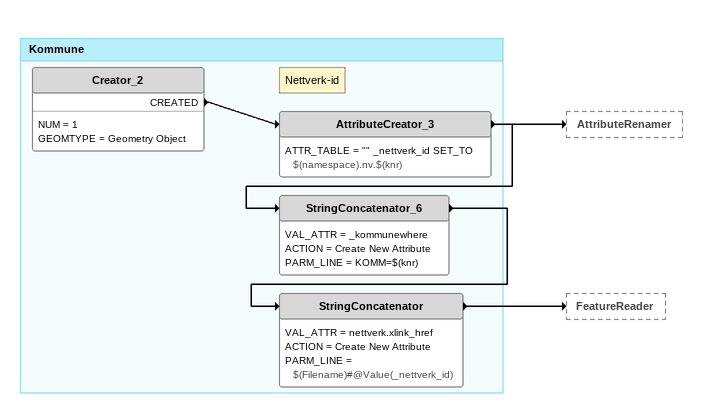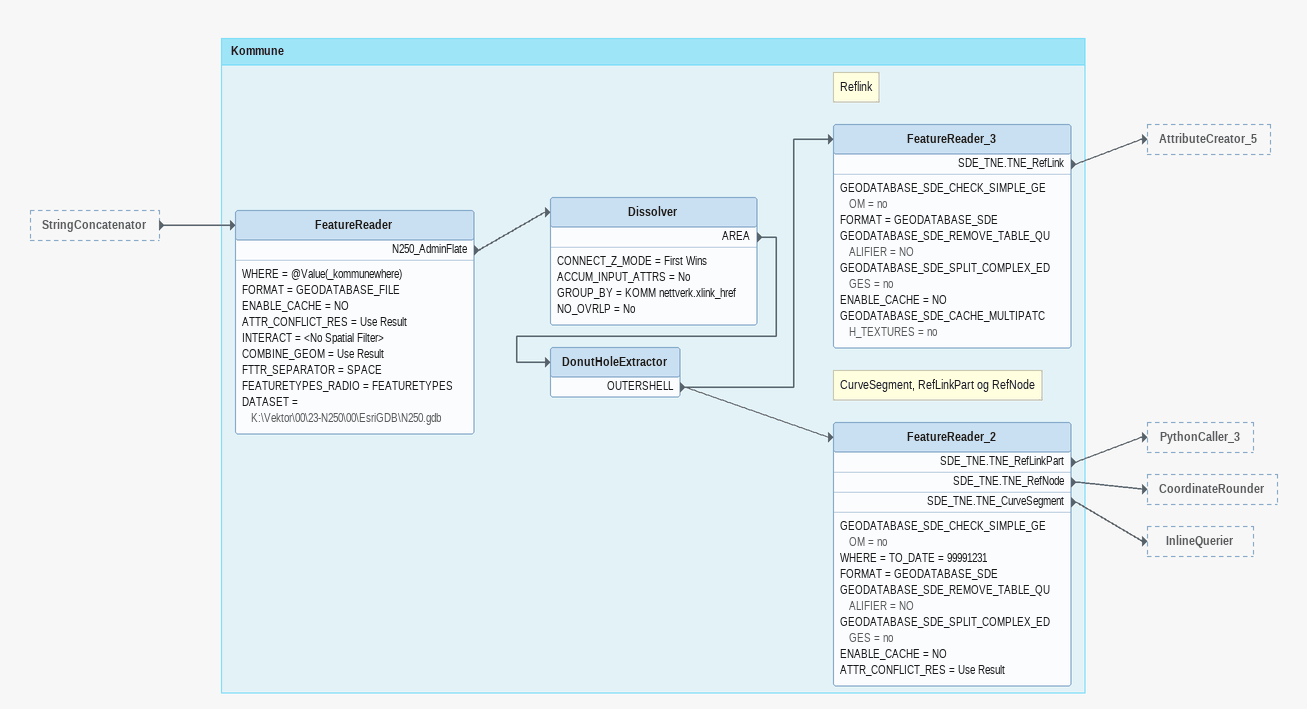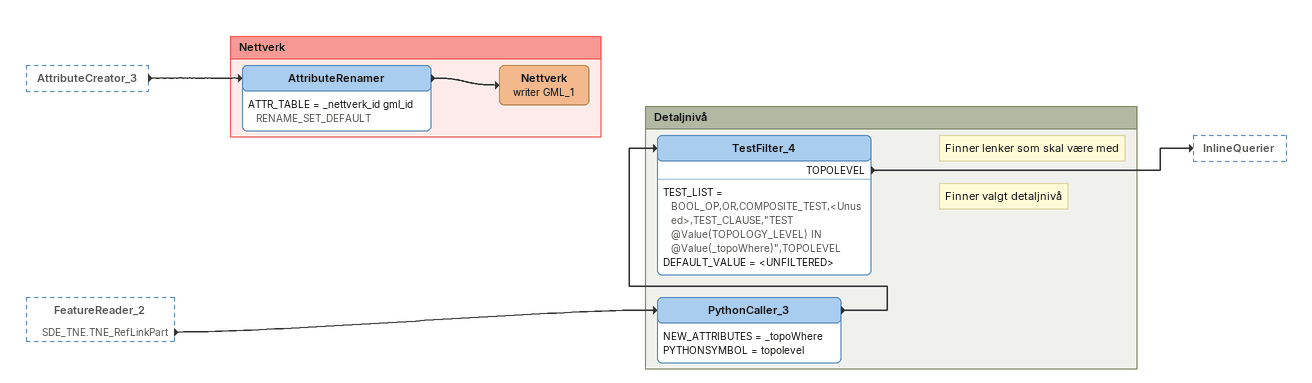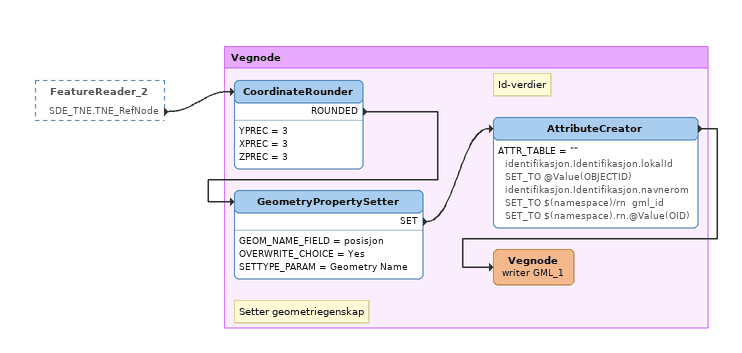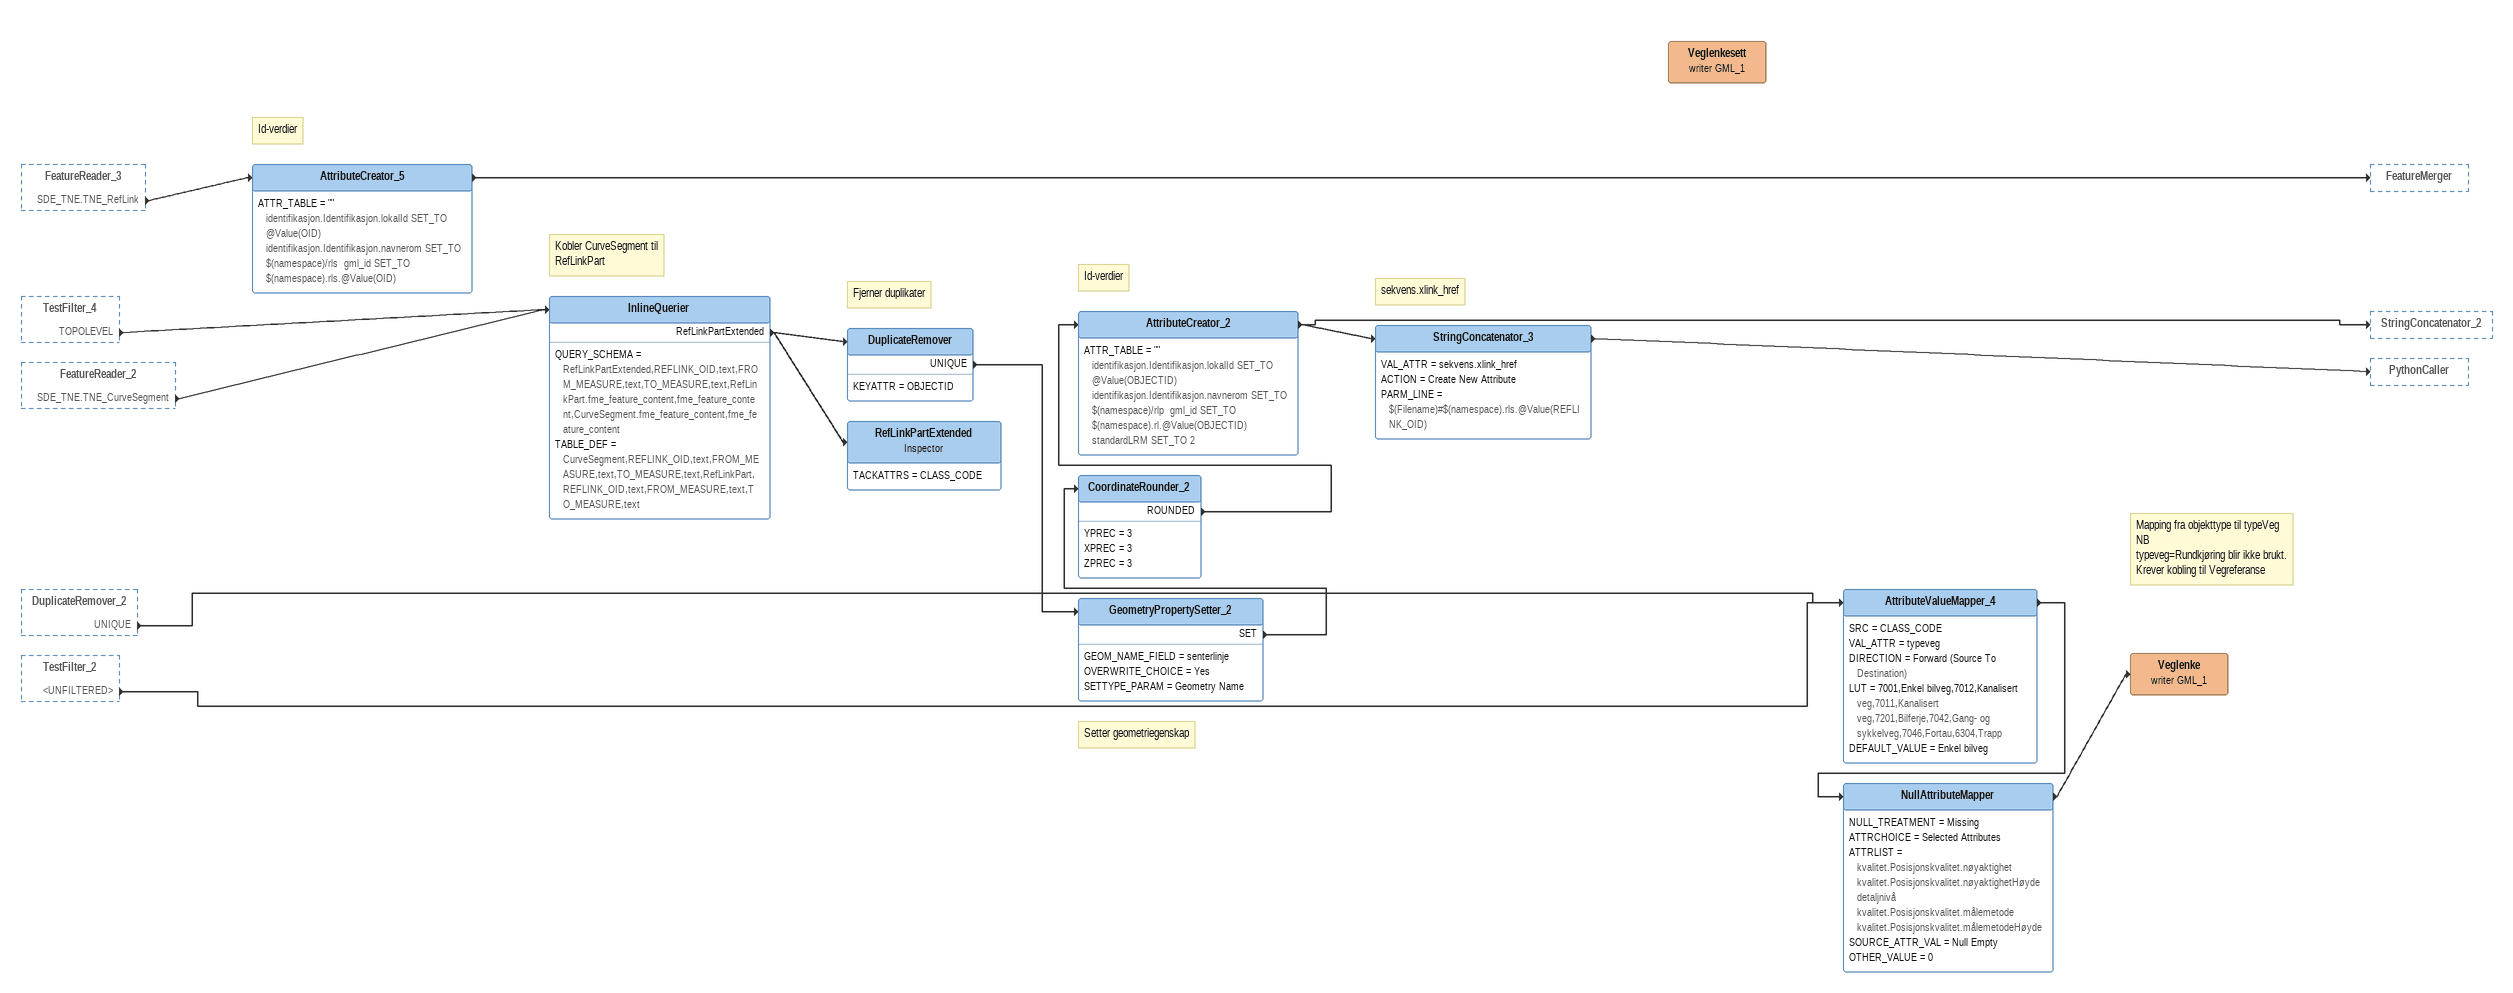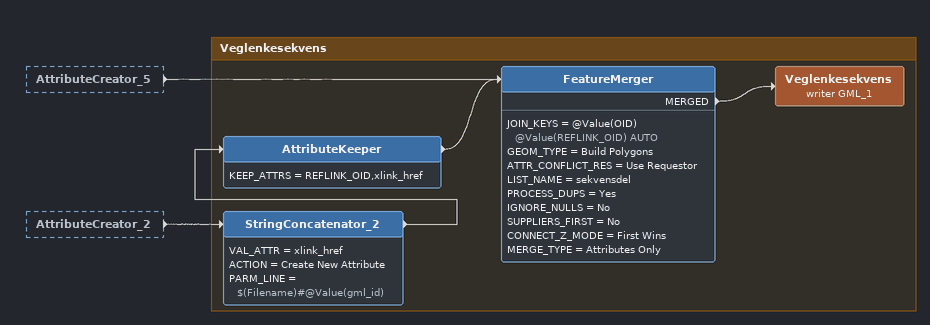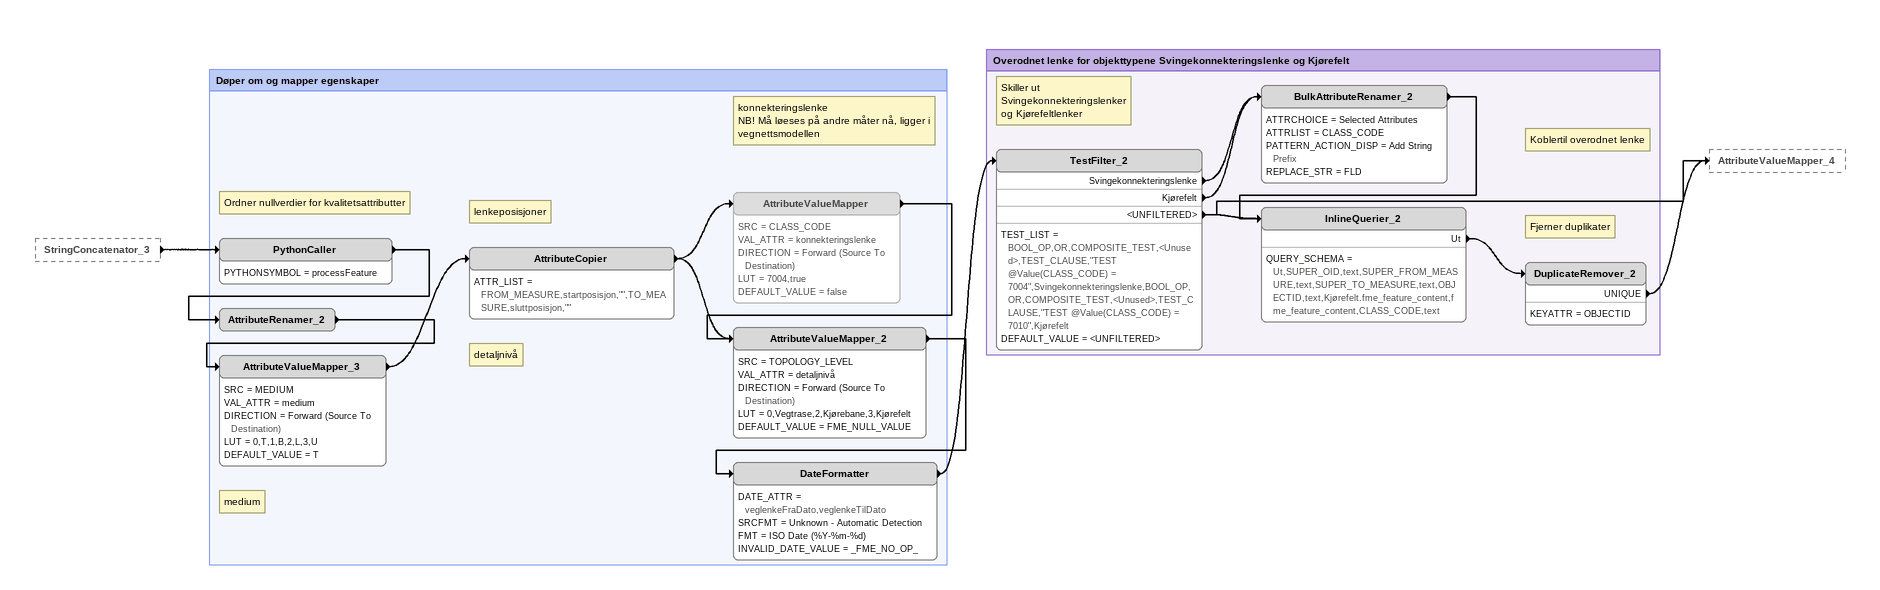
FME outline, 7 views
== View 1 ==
Bookmark: Kommune
Creator_2
    NUM = 1
    GEOMTYPE = Geometry Object
    CREATED -> AttributeCreator_3
Note: Nettverk-id
AttributeCreator_3
    ATTR_TABLE = "" _nettverk_id SET_TO $(namespace).nv.$(knr)
    -> AttributeRenamer
    -> StringConcatenator_6
StringConcatenator_6
    VAL_ATTR = _kommunewhere
    ACTION = Create New Attribute
    PARM_LINE = KOMM=$(knr)
    -> StringConcatenator
StringConcatenator
    VAL_ATTR = nettverk.xlink_href
    ACTION = Create New Attribute
    PARM_LINE = $(Filename)#@Value(_nettverk_id)
    -> FeatureReader

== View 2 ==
StringConcatenator [outside]
    -> FeatureReader

Bookmark: Kommune
FeatureReader
    WHERE = @Value(_kommunewhere)
    FORMAT = GEODATABASE_FILE
    ENABLE_CACHE = NO
    ATTR_CONFLICT_RES = Use Result
    INTERACT = <No Spatial Filter>
    COMBINE_GEOM = Use Result
    FTTR_SEPARATOR = SPACE
    FEATURETYPES_RADIO = FEATURETYPES
    DATASET = K:\Vektor\00\23-N250\00\EsriGDB\N250.gdb
    N250_AdminFlate -> Dissolver
Dissolver
    CONNECT_Z_MODE = First Wins
    ACCUM_INPUT_ATTRS = No
    GROUP_BY = KOMM nettverk.xlink_href
    NO_OVRLP = No
    AREA -> DonutHoleExtractor
DonutHoleExtractor
    OUTERSHELL -> FeatureReader_2
    OUTERSHELL -> FeatureReader_3
Note: Reflink
FeatureReader_3
    GEODATABASE_SDE_CHECK_SIMPLE_GEOM = no
    FORMAT = GEODATABASE_SDE
    GEODATABASE_SDE_REMOVE_TABLE_QUALIFIER = NO
    GEODATABASE_SDE_SPLIT_COMPLEX_EDGES = no
    ENABLE_CACHE = NO
    GEODATABASE_SDE_CACHE_MULTIPATCH_TEXTURES = no
    SDE_TNE.TNE_RefLink -> AttributeCreator_5
Note: CurveSegment, RefLinkPart og RefNode
FeatureReader_2
    GEODATABASE_SDE_CHECK_SIMPLE_GEOM = no
    WHERE = TO_DATE = 99991231
    FORMAT = GEODATABASE_SDE
    GEODATABASE_SDE_REMOVE_TABLE_QUALIFIER = NO
    GEODATABASE_SDE_SPLIT_COMPLEX_EDGES = no
    ENABLE_CACHE = NO
    ATTR_CONFLICT_RES = Use Result
    SDE_TNE.TNE_RefLinkPart -> PythonCaller_3
    SDE_TNE.TNE_RefNode -> CoordinateRounder
    SDE_TNE.TNE_CurveSegment -> InlineQuerier

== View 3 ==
AttributeCreator_3 [outside]
    -> AttributeRenamer
FeatureReader_2 [outside]
    SDE_TNE.TNE_RefLinkPart -> PythonCaller_3

Bookmark: Nettverk
AttributeRenamer
    ATTR_TABLE = _nettverk_id gml_id RENAME_SET_DEFAULT
    -> Nettverk (writer GML_1)
Nettverk (writer GML_1)

Bookmark: Detaljnivå
Note: Finner valgt detaljnivå
PythonCaller_3
    NEW_ATTRIBUTES = _topoWhere
    PYTHONSYMBOL = topolevel
    -> TestFilter_4
Note: Finner lenker som skal være med
TestFilter_4
    TEST_LIST = BOOL_OP,OR,COMPOSITE_TEST,<Unused>,TEST_CLAUSE,"TEST @Value(TOPOLOGY_LEVEL) IN @Value(_topoWhere)",TOPOLEVEL
    DEFAULT_VALUE = <UNFILTERED>
    TOPOLEVEL -> InlineQuerier

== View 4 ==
FeatureReader_2 [outside]
    SDE_TNE.TNE_RefNode -> CoordinateRounder

Bookmark: Vegnode
CoordinateRounder
    YPREC = 3
    XPREC = 3
    ZPREC = 3
    ROUNDED -> GeometryPropertySetter
Note: Setter geometriegenskap
GeometryPropertySetter
    GEOM_NAME_FIELD = posisjon
    OVERWRITE_CHOICE = Yes
    SETTYPE_PARAM = Geometry Name
    SET -> AttributeCreator
Note: Id-verdier
AttributeCreator
    ATTR_TABLE = "" identifikasjon.Identifikasjon.lokalId SET_TO @Value(OBJECTID)  identifikasjon.Identifikasjon.navnerom SET_TO $(namespace)/rn  gml_id SET_TO $(namespace).rn.@Value(OID)
    -> Vegnode (writer GML_1)
Vegnode (writer GML_1)

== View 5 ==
FeatureReader_3 [outside]
    SDE_TNE.TNE_RefLink -> AttributeCreator_5
TestFilter_4 [outside]
    TOPOLEVEL -> InlineQuerier
FeatureReader_2 [outside]
    SDE_TNE.TNE_CurveSegment -> InlineQuerier
DuplicateRemover_2 [outside]
    UNIQUE -> AttributeValueMapper_4
TestFilter_2 [outside]
    <UNFILTERED> -> AttributeValueMapper_4
Note: Id-verdier
AttributeCreator_5
    ATTR_TABLE = "" identifikasjon.Identifikasjon.lokalId SET_TO @Value(OID)  identifikasjon.Identifikasjon.navnerom SET_TO $(namespace)/rls  gml_id SET_TO $(namespace).rls.@Value(OID)
    -> FeatureMerger
Note: Kobler CurveSegment til / RefLinkPart
InlineQuerier
    QUERY_SCHEMA = RefLinkPartExtended,REFLINK_OID,text,FROM_MEASURE,text,TO_MEASURE,text,RefLinkPart.fme_feature_content,fme_feature_content,CurveSegment.fme_feature_content,fme_feature_content
    TABLE_DEF = CurveSegment,REFLINK_OID,text,FROM_MEASURE,text,TO_MEASURE,text,RefLinkPart,REFLINK_OID,text,FROM_MEASURE,text,TO_MEASURE,text
    RefLinkPartExtended -> DuplicateRemover
    RefLinkPartExtended -> RefLinkPartExtended
Note: Fjerner duplikater
DuplicateRemover
    KEYATTR = OBJECTID
    UNIQUE -> GeometryPropertySetter_2
Note: Setter geometriegenskap
GeometryPropertySetter_2
    GEOM_NAME_FIELD = senterlinje
    OVERWRITE_CHOICE = Yes
    SETTYPE_PARAM = Geometry Name
    SET -> CoordinateRounder_2
CoordinateRounder_2
    YPREC = 3
    XPREC = 3
    ZPREC = 3
    ROUNDED -> AttributeCreator_2
Note: Id-verdier
AttributeCreator_2
    ATTR_TABLE = "" identifikasjon.Identifikasjon.lokalId SET_TO @Value(OBJECTID)  identifikasjon.Identifikasjon.navnerom SET_TO $(namespace)/rlp  gml_id SET_TO $(namespace).rl.@Value(OBJECTID)  standardLRM SET_TO 2
    -> StringConcatenator_2
    -> StringConcatenator_3
Note: sekvens.xlink_href
StringConcatenator_3
    VAL_ATTR = sekvens.xlink_href
    ACTION = Create New Attribute
    PARM_LINE = $(Filename)#$(namespace).rls.@Value(REFLINK_OID)
    -> PythonCaller
Note: Mapping fra objekttype til typeVeg / NB / typeveg=Rundkjøring blir ikke brukt. / Krever kobling til Vegreferanse
AttributeValueMapper_4
    SRC = CLASS_CODE
    VAL_ATTR = typeveg
    DIRECTION = Forward (Source To Destination)
    LUT = 7001,Enkel bilveg,7012,Kanalisert veg,7011,Kanalisert veg,7201,Bilferje,7042,Gang- og sykkelveg,7046,Fortau,6304,Trapp
    DEFAULT_VALUE = Enkel bilveg
    -> NullAttributeMapper
NullAttributeMapper
    NULL_TREATMENT = Missing
    ATTRCHOICE = Selected Attributes
    ATTRLIST = kvalitet.Posisjonskvalitet.nøyaktighet kvalitet.Posisjonskvalitet.nøyaktighetHøyde detaljnivå kvalitet.Posisjonskvalitet.målemetode kvalitet.Posisjonskvalitet.målemetodeHøyde
    SOURCE_ATTR_VAL = Null Empty
    OTHER_VALUE = 0
    -> Veglenke (writer GML_1)
Veglenke (writer GML_1)
RefLinkPartExtended: Inspector
    TACKATTRS = CLASS_CODE
Veglenkesett (writer GML_1)

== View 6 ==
AttributeCreator_5 [outside]
    -> FeatureMerger
AttributeCreator_2 [outside]
    -> StringConcatenator_2

Bookmark: Veglenkesekvens
StringConcatenator_2
    VAL_ATTR = xlink_href
    ACTION = Create New Attribute
    PARM_LINE = $(Filename)#@Value(gml_id)
    -> AttributeKeeper
AttributeKeeper
    KEEP_ATTRS = REFLINK_OID,xlink_href
    -> FeatureMerger
FeatureMerger
    JOIN_KEYS = @Value(OID) @Value(REFLINK_OID) AUTO
    GEOM_TYPE = Build Polygons
    ATTR_CONFLICT_RES = Use Requestor
    LIST_NAME = sekvensdel
    PROCESS_DUPS = Yes
    IGNORE_NULLS = No
    SUPPLIERS_FIRST = No
    CONNECT_Z_MODE = First Wins
    MERGE_TYPE = Attributes Only
    MERGED -> Veglenkesekvens (writer GML_1)
Veglenkesekvens (writer GML_1)

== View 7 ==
StringConcatenator_3 [outside]
    -> PythonCaller

Bookmark: Døper om og mapper egenskaper
Note: Ordner nullverdier for kvalitetsattributter
PythonCaller
    PYTHONSYMBOL = processFeature
    -> AttributeRenamer_2
AttributeRenamer_2
    -> AttributeValueMapper_3
Note: medium
AttributeValueMapper_3
    SRC = MEDIUM
    VAL_ATTR = medium
    DIRECTION = Forward (Source To Destination)
    LUT = 0,T,1,B,2,L,3,U
    DEFAULT_VALUE = T
    -> AttributeCopier
Note: lenkeposisjoner
AttributeCopier
    ATTR_LIST = FROM_MEASURE,startposisjon,"",TO_MEASURE,sluttposisjon,""
    -> AttributeValueMapper
    -> AttributeValueMapper_2
Note: konnekteringslenke / NB! Må løeses på andre måter nå, ligger i vegnettsmodellen
AttributeValueMapper [off]
    SRC = CLASS_CODE
    VAL_ATTR = konnekteringslenke
    DIRECTION = Forward (Source To Destination)
    LUT = 7004,true
    DEFAULT_VALUE = false
    -> AttributeValueMapper_2
Note: detaljnivå
AttributeValueMapper_2
    SRC = TOPOLOGY_LEVEL
    VAL_ATTR = detaljnivå
    DIRECTION = Forward (Source To Destination)
    LUT = 0,Vegtrase,2,Kjørebane,3,Kjørefelt
    DEFAULT_VALUE = FME_NULL_VALUE
    -> DateFormatter
DateFormatter
    DATE_ATTR = veglenkeFraDato,veglenkeTilDato
    SRCFMT = Unknown - Automatic Detection
    FMT = ISO Date (%Y-%m-%d)
    INVALID_DATE_VALUE = _FME_NO_OP_
    -> TestFilter_2

Bookmark: Overodnet lenke for objekttypene Svingekonnekteringslenke og Kjørefelt
Note: Skiller ut / Svingekonnekteringslenker / og Kjørefeltlenker
TestFilter_2
    TEST_LIST = BOOL_OP,OR,COMPOSITE_TEST,<Unused>,TEST_CLAUSE,"TEST @Value(CLASS_CODE) = 7004",Svingekonnekteringslenke,BOOL_OP,OR,COMPOSITE_TEST,<Unused>,TEST_CLAUSE,"TEST @Value(CLASS_CODE) = 7010",Kjørefelt
    DEFAULT_VALUE = <UNFILTERED>
    Svingekonnekteringslenke -> BulkAttributeRenamer_2
    Kjørefelt -> BulkAttributeRenamer_2
    <UNFILTERED> -> InlineQuerier_2
    <UNFILTERED> -> AttributeValueMapper_4
BulkAttributeRenamer_2
    ATTRCHOICE = Selected Attributes
    ATTRLIST = CLASS_CODE
    PATTERN_ACTION_DISP = Add String Prefix
    REPLACE_STR = FLD
    -> InlineQuerier_2
Note: Koblertil overodnet lenke
InlineQuerier_2
    QUERY_SCHEMA = Ut,SUPER_OID,text,SUPER_FROM_MEASURE,text,SUPER_TO_MEASURE,text,OBJECTID,text,Kjørefelt.fme_feature_content,fme_feature_content,CLASS_CODE,text
    Ut -> DuplicateRemover_2
Note: Fjerner duplikater
DuplicateRemover_2
    KEYATTR = OBJECTID
    UNIQUE -> AttributeValueMapper_4
